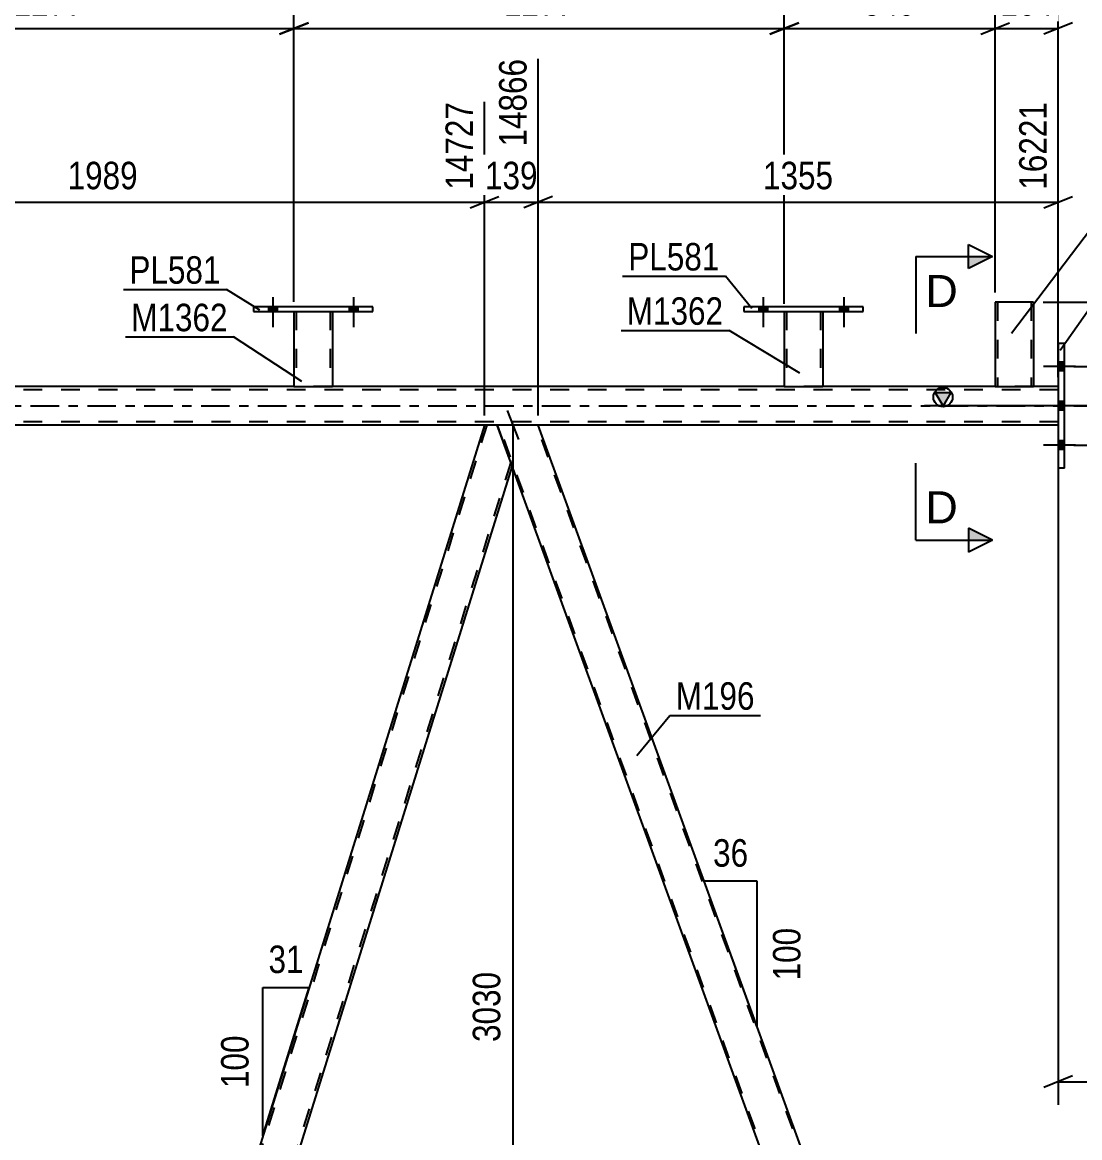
# Model space of a CAD drawing. Header units: millimetres. Extents: x -86 to 755, y -439 to 155.
# Drawn here: x 521.5 to 631.7, y -76.2 to 40 of the extents above; entities that cross this region are included whole.
import ezdxf

# ---------------------------------------------------------------- set-up
doc = ezdxf.new("R2010")
doc.units = ezdxf.units.MM
doc.linetypes.add('DXK_LINE_DOT2', pattern=[3.9198, 1.9599, -1.9599])
doc.linetypes.add('DXK_LINE_DOT3', pattern=[5.9187, 2.979, -0.9799, 0.9799, -0.9799])
doc.styles.add('Arial', font='ARIAL.TTF', dxfattribs={"height": 0.2})
doc.styles.add('Arial Narrow', font='ARIALN.TTF', dxfattribs={"height": 0.2})

# ---------------------------------------------------------------- blocks, each defined once
blk = doc.blocks.new('Part-814185138-3572 - 3452')
at = {"color": 2, "linetype": 'Continuous'}
for p, q in [((549.84, 9.84), (549.84, 2)), ((553.84, 9.84), (553.84, 2)), ((549.84, 2), (553.84, 2))]:
    blk.add_line(p, q, dxfattribs=at)
at = {"color": 7, "linetype": 'DXK_LINE_DOT2'}
for p, q in [((549.84, 9.84), (553.84, 9.84)), ((549.84, 9.84), (549.84, 9.84)), ((549.84, 9.84), (549.84, 9.84)), ((550.08, 9.84), (550.08, 2)), ((553.6, 9.84), (553.6, 2)), ((553.84, 9.84), (553.84, 9.84)), ((553.84, 9.84), (553.84, 9.84)), ((553.54, 2), (553.58, 2)), ((553.54, 2), (553.58, 2)), ((553.58, 2), (553.6, 2)), ((553.58, 2), (553.6, 2))]:
    blk.add_line(p, q, dxfattribs=at)
blk = doc.blocks.new('Bolt-814185138-3466 - 3452')
at = {"linetype": 'Continuous'}
for points in [[(547.2, 9.84), (548.08, 9.84), (548.08, 10.32), (547.2, 10.32)], [(555.6, 9.84), (556.48, 9.84), (556.48, 10.32), (555.6, 10.32)]]:
    blk.add_hatch(color=1, dxfattribs=at).paths.add_polyline_path(points)
at = {"color": 1, "linetype": 'Continuous'}
for p, q in [((547.64, 11.32), (547.64, 8.2)), ((556.04, 11.32), (556.04, 8.2)), ((547.2, 10.32), (547.2, 9.84)), ((548.08, 10.32), (548.08, 9.84)), ((555.6, 10.32), (555.6, 9.84)), ((556.48, 10.32), (556.48, 9.84))]:
    blk.add_line(p, q, dxfattribs=at)
blk = doc.blocks.new('Bolt-814185138-3467 - 3452')
at = {"linetype": 'Continuous'}
for points in [[(547.2, 9.84), (548.08, 9.84), (548.08, 10.32), (547.2, 10.32)], [(555.6, 9.84), (556.48, 9.84), (556.48, 10.32), (555.6, 10.32)]]:
    blk.add_hatch(color=1, dxfattribs=at).paths.add_polyline_path(points)
at = {"color": 1, "linetype": 'Continuous'}
for p, q in [((547.64, 11.32), (547.64, 8.2)), ((556.04, 11.32), (556.04, 8.2)), ((547.2, 10.32), (547.2, 9.84)), ((548.08, 10.32), (548.08, 9.84)), ((555.6, 10.32), (555.6, 9.84)), ((556.48, 10.32), (556.48, 9.84))]:
    blk.add_line(p, q, dxfattribs=at)
blk = doc.blocks.new('Part-814185138-3607 - 3452')
at = {"color": 2, "linetype": 'Continuous'}
for p, q in [((596.72, 10.32), (596.72, 9.84)), ((609.12, 10.32), (596.72, 10.32)), ((596.72, 9.84), (609.12, 9.84)), ((609.12, 9.84), (609.12, 10.32))]:
    blk.add_line(p, q, dxfattribs=at)
blk = doc.blocks.new('Bolt-814185138-3474 - 3452')
at = {"linetype": 'Continuous'}
for points in [[(598.28, 9.84), (599.16, 9.84), (599.16, 10.32), (598.28, 10.32)], [(606.68, 9.84), (607.56, 9.84), (607.56, 10.32), (606.68, 10.32)]]:
    blk.add_hatch(color=1, dxfattribs=at).paths.add_polyline_path(points)
at = {"color": 1, "linetype": 'Continuous'}
for p, q in [((598.72, 11.32), (598.72, 8.2)), ((607.12, 11.32), (607.12, 8.2)), ((598.28, 10.32), (598.28, 9.84)), ((599.16, 10.32), (599.16, 9.84)), ((606.68, 10.32), (606.68, 9.84)), ((607.56, 10.32), (607.56, 9.84))]:
    blk.add_line(p, q, dxfattribs=at)
blk = doc.blocks.new('Bolt-814185138-3475 - 3452')
at = {"linetype": 'Continuous'}
for points in [[(598.28, 9.84), (599.16, 9.84), (599.16, 10.32), (598.28, 10.32)], [(606.68, 9.84), (607.56, 9.84), (607.56, 10.32), (606.68, 10.32)]]:
    blk.add_hatch(color=1, dxfattribs=at).paths.add_polyline_path(points)
at = {"color": 1, "linetype": 'Continuous'}
for p, q in [((598.72, 11.32), (598.72, 8.2)), ((607.12, 11.32), (607.12, 8.2)), ((598.28, 10.32), (598.28, 9.84)), ((599.16, 10.32), (599.16, 9.84)), ((606.68, 10.32), (606.68, 9.84)), ((607.56, 10.32), (607.56, 9.84))]:
    blk.add_line(p, q, dxfattribs=at)
blk = doc.blocks.new('Part-814185138-3562 - 3452')
at = {"color": 2, "linetype": 'Continuous'}
for p, q in [((600.92, 9.84), (600.92, 2)), ((604.92, 9.84), (604.92, 2)), ((600.92, 2), (604.92, 2))]:
    blk.add_line(p, q, dxfattribs=at)
at = {"color": 7, "linetype": 'DXK_LINE_DOT2'}
for p, q in [((600.92, 9.84), (604.92, 9.84)), ((600.92, 9.84), (600.92, 9.84)), ((600.92, 9.84), (600.92, 9.84)), ((601.16, 9.84), (601.16, 2)), ((604.68, 9.84), (604.68, 2)), ((604.92, 9.84), (604.92, 9.84)), ((604.92, 9.84), (604.92, 9.84)), ((604.62, 2), (604.66, 2)), ((604.62, 2), (604.66, 2)), ((604.66, 2), (604.68, 2)), ((604.66, 2), (604.68, 2))]:
    blk.add_line(p, q, dxfattribs=at)
blk = doc.blocks.new('Part-814185138-3567 - 3452')
at = {"color": 2, "linetype": 'Continuous'}
for p, q in [((545.64, 10.32), (545.64, 9.84)), ((558.04, 10.32), (545.64, 10.32)), ((545.64, 9.84), (558.04, 9.84)), ((558.04, 9.84), (558.04, 10.32))]:
    blk.add_line(p, q, dxfattribs=at)
blk = doc.blocks.new('Part-814185138-3612 - 3452')
at = {"color": 2, "linetype": 'Continuous'}
for p, q in [((622.89, 10.8), (622.89, 2)), ((626.89, 10.8), (622.89, 10.8)), ((626.89, 10.8), (626.89, 2)), ((622.89, 2), (626.89, 2))]:
    blk.add_line(p, q, dxfattribs=at)
at = {"color": 7, "linetype": 'DXK_LINE_DOT2'}
for p, q in [((623.13, 10.8), (623.13, 2)), ((626.58, 10.8), (626.6, 10.8)), ((626.6, 10.8), (626.63, 10.8)), ((626.63, 10.8), (626.65, 10.8)), ((626.65, 10.8), (626.65, 2)), ((626.63, 2), (626.6, 2)), ((626.63, 2), (626.6, 2)), ((626.65, 2), (626.63, 2)), ((626.63, 2), (626.65, 2))]:
    blk.add_line(p, q, dxfattribs=at)
blk = doc.blocks.new('Bolt-814185138-3639 - 3452')
at = {"linetype": 'Continuous'}
for points in [[(629.45, 4.54), (629.45, 3.66), (630.09, 3.66), (630.09, 4.54)], [(629.45, 4.54), (629.45, 3.66), (630.09, 3.66), (630.09, 4.54)], [(629.45, 4.54), (629.45, 3.66), (630.09, 3.66), (630.09, 4.54)], [(629.45, 0.44), (629.45, -0.44), (630.09, -0.44), (630.09, 0.44)], [(629.45, 0.44), (629.45, -0.44), (630.09, -0.44), (630.09, 0.44)], [(629.45, -3.66), (629.45, -4.54), (630.09, -4.54), (630.09, -3.66)], [(629.45, -3.66), (629.45, -4.54), (630.09, -4.54), (630.09, -3.66)], [(629.45, -3.66), (629.45, -4.54), (630.09, -4.54), (630.09, -3.66)]]:
    blk.add_hatch(color=1, dxfattribs=at).paths.add_polyline_path(points)
at = {"color": 1, "linetype": 'Continuous'}
for p, q in [((631.25, 4.1), (627.93, 4.1)), ((631.25, 4.1), (627.93, 4.1)), ((631.25, 4.1), (627.93, 4.1)), ((630.09, 4.54), (629.45, 4.54)), ((630.09, 4.54), (629.45, 4.54)), ((630.09, 4.54), (629.45, 4.54)), ((630.09, 3.66), (629.45, 3.66)), ((630.09, 3.66), (629.45, 3.66)), ((630.09, 3.66), (629.45, 3.66)), ((631.25, 0), (627.93, 0)), ((631.25, 0), (627.93, 0)), ((630.09, 0.44), (629.45, 0.44)), ((630.09, 0.44), (629.45, 0.44)), ((630.09, -0.44), (629.45, -0.44)), ((630.09, -0.44), (629.45, -0.44)), ((631.25, -4.1), (627.93, -4.1)), ((631.25, -4.1), (627.93, -4.1)), ((631.25, -4.1), (627.93, -4.1)), ((630.09, -3.66), (629.45, -3.66)), ((630.09, -3.66), (629.45, -3.66)), ((630.09, -3.66), (629.45, -3.66)), ((630.09, -4.54), (629.45, -4.54)), ((630.09, -4.54), (629.45, -4.54)), ((630.09, -4.54), (629.45, -4.54))]:
    blk.add_line(p, q, dxfattribs=at)
blk = doc.blocks.new('Part-814185138-3668 - 3452')
at = {"color": 2, "linetype": 'Continuous'}
for p, q in [((490.13, -2), (485.87, -2)), ((532.5, -118.4), (490.13, -2)), ((528.24, -118.4), (487.4, -6.2))]:
    blk.add_line(p, q, dxfattribs=at)
at = {"color": 7, "linetype": 'DXK_LINE_DOT2'}
for p, q in [((485.87, -2), (487.4, -6.2)), ((530.17, -123.22), (486.05, -2)), ((534.08, -123.22), (489.96, -2)), ((530, -123.22), (528.24, -118.4)), ((534.25, -123.22), (532.5, -118.4)), ((534.25, -123.22), (530, -123.22))]:
    blk.add_line(p, q, dxfattribs=at)
blk = doc.blocks.new('Part-814185138-3683 - 3452')
at = {"color": 7, "linetype": 'DXK_LINE_DOT2'}
for p, q in [((569.94, -2), (533.12, -120.12)), ((572.42, -5.88), (535.85, -123.22)), ((572.54, -6.2), (572.56, -6.25)), ((572.56, -6.25), (572.54, -6.2)), ((533.41, -118.4), (532.99, -119.75)), ((537.6, -118.4), (536.1, -123.22)), ((534.25, -123.22), (532.99, -119.75)), ((536.1, -123.22), (534.25, -123.22))]:
    blk.add_line(p, q, dxfattribs=at)
at = {"color": 2, "linetype": 'Continuous'}
for p, q in [((569.69, -2), (533.41, -118.4)), ((571.01, -2), (569.69, -2)), ((572.54, -6.2), (571.01, -2)), ((572.56, -6.25), (537.6, -118.4))]:
    blk.add_line(p, q, dxfattribs=at)
blk = doc.blocks.new('Part-814185138-3693 - 3452')
at = {"color": 2, "linetype": 'Continuous'}
for p, q in [((575.27, -2), (571.01, -2)), ((619.39, -123.22), (575.27, -2)), ((615.13, -123.22), (572.54, -6.2))]:
    blk.add_line(p, q, dxfattribs=at)
at = {"color": 7, "linetype": 'DXK_LINE_DOT2'}
for p, q in [((571.01, -2), (572.54, -6.2)), ((615.3, -123.22), (571.18, -2)), ((619.22, -123.22), (575.1, -2)), ((619.39, -123.22), (615.13, -123.22))]:
    blk.add_line(p, q, dxfattribs=at)
blk = doc.blocks.new('Part-814185138-3752 - 3452')
at = {"linetype": 'Continuous'}
blk.add_hatch(color=2, dxfattribs=at).paths.add_polyline_path([(617.45, 0), (616.65, 1.4), (618.25, 1.4)])
at = {"color": 7, "linetype": 'DXK_LINE_DOT2'}
for p, q in [((629.45, 1.68), (25.23, 1.68)), ((553.84, 2), (549.84, 2)), ((604.92, 2), (600.92, 2)), ((626.89, 2), (622.89, 2)), ((629.45, 2), (629.45, -2)), ((629.45, -1.68), (25.23, -1.68)), ((575.27, -2), (569.69, -2))]:
    blk.add_line(p, q, dxfattribs=at)
at = {"color": 2, "linetype": 'Continuous'}
for p, q in [((549.84, 2), (502.76, 2)), ((600.92, 2), (553.84, 2)), ((622.89, 2), (604.92, 2)), ((617.45, 0), (616.65, 1.4)), ((616.65, 1.4), (618.25, 1.4)), ((618.25, 1.4), (617.45, 0)), ((629.45, 2), (626.89, 2)), ((569.69, -2), (490.13, -2)), ((629.45, -2), (575.27, -2))]:
    blk.add_line(p, q, dxfattribs=at)
at = {"color": 7, "linetype": 'DXK_LINE_DOT3'}
blk.add_line((25.23, 0), (629.45, 0), dxfattribs=at)
at = {"color": 2, "linetype": 'Continuous'}
blk.add_circle((617.45, 0.9), 1, dxfattribs=at)
blk = doc.blocks.new('Part-814185138-3773 - 3452')
at = {"color": 2, "linetype": 'Continuous'}
for p, q in [((630.09, 6.5), (629.45, 6.5)), ((629.45, 6.5), (629.45, -6.5)), ((630.09, -6.5), (630.09, 6.5)), ((630.09, -6.5), (629.45, -6.5))]:
    blk.add_line(p, q, dxfattribs=at)
blk = doc.blocks.new('StraightDimension-814185138-4886 - 3452')
at = {"color": 7, "linetype": 'Continuous'}
for p, q in [((671.41, -1.5), (670.21, 1.5)), ((631.09, 0), (673.21, 0)), ((670.81, -125.86), (670.81, 0)), ((670.21, -124.36), (671.41, -127.36)), ((652.71, -125.86), (673.21, -125.86))]:
    blk.add_line(p, q, dxfattribs=at)
at = {"color": 0}
blk.add_wipeout([(670.06, -58.67), (665.86, -58.67), (665.86, -67.19), (670.06, -67.19)], dxfattribs=at)
at = {"color": 3, "style": 'Arial Narrow'}
blk.add_text('3146', height=2.863, rotation=90.0002, dxfattribs=at).set_placement((669.46, -66.59))
blk = doc.blocks.new('AngleDimension-814185138-5065 - 3452')
at = {"color": 7, "linetype": 'Continuous'}
for p, q in [((596.39, -60.03), (592.56, -49.51)), ((598.1, -49.51), (592.56, -49.51)), ((598.1, -64.73), (592.56, -49.51)), ((598.1, -64.73), (598.1, -49.51))]:
    blk.add_line(p, q, dxfattribs=at)
at = {"color": 0}
for points in [[(597.76, -48.61), (597.76, -44.41), (592.9, -44.41), (592.9, -48.61)], [(603.2, -53.78), (599, -53.78), (599, -60.46), (603.2, -60.46)]]:
    blk.add_wipeout(points, dxfattribs=at)
at = {"color": 3, "style": 'Arial Narrow'}
blk.add_text('36', height=2.863, dxfattribs=at).set_placement((593.5, -48.01))
blk.add_text('100', height=2.863, rotation=90.0002, dxfattribs=at).set_placement((602.6, -59.86))
blk = doc.blocks.new('StraightDimension-814185138-8262 - 3452')
at = {"color": 7, "linetype": 'Continuous'}
for p, q in [((549.84, 10.84), (549.84, 49.75)), ((600.92, 10.61), (600.92, 49.75)), ((551.34, 39.9), (548.34, 38.7)), ((599.42, 38.7), (602.42, 39.9)), ((549.84, 39.3), (600.92, 39.3))]:
    blk.add_line(p, q, dxfattribs=at)
at = {"color": 0}
blk.add_wipeout([(579.63, 40.05), (579.63, 44.25), (571.12, 44.25), (571.12, 40.05)], dxfattribs=at)
at = {"color": 3, "style": 'Arial Narrow'}
blk.add_text('1277', height=2.863, dxfattribs=at).set_placement((571.72, 40.65))
at = {"color": 0, "linetype": 'Continuous'}
blk.add_wipeout([(600.32, 50.35), (596.12, 50.35), (596.12, 40), (600.32, 40)], dxfattribs=at)
at = {"color": 3, "linetype": 'Continuous', "style": 'Arial Narrow'}
blk.add_text('15507', height=2.863, rotation=90.0002, dxfattribs=at).set_placement((599.72, 40.6))
blk = doc.blocks.new('StraightDimension-814185138-11162 - 3452')
at = {"color": 7, "linetype": 'Continuous'}
for p, q in [((490.13, -1), (490.13, 36.15)), ((569.69, -1), (569.69, 31.65)), ((491.63, 21.81), (488.63, 20.61)), ((490.13, 21.21), (569.69, 21.21)), ((568.19, 20.61), (571.19, 21.81))]:
    blk.add_line(p, q, dxfattribs=at)
at = {"color": 0}
blk.add_wipeout([(534.17, 21.96), (534.17, 26.16), (525.66, 26.16), (525.66, 21.96)], dxfattribs=at)
at = {"color": 3, "style": 'Arial Narrow'}
blk.add_text('1989', height=2.863, dxfattribs=at).set_placement((526.26, 22.56))
at = {"color": 0, "linetype": 'Continuous'}
blk.add_wipeout([(569.09, 32.25), (564.89, 32.25), (564.89, 21.91), (569.09, 21.91)], dxfattribs=at)
at = {"color": 3, "linetype": 'Continuous', "style": 'Arial Narrow'}
blk.add_text('14727', height=2.863, rotation=90.0002, dxfattribs=at).set_placement((568.49, 22.51))
blk = doc.blocks.new('StraightDimension-814185138-8263 - 3452')
at = {"color": 7, "linetype": 'Continuous'}
for p, q in [((498.76, 10.84), (498.76, 49.75)), ((549.84, 10.84), (549.84, 49.75)), ((500.26, 39.9), (497.26, 38.7)), ((548.34, 38.7), (551.34, 39.9)), ((498.76, 39.3), (549.84, 39.3))]:
    blk.add_line(p, q, dxfattribs=at)
at = {"color": 0}
blk.add_wipeout([(528.55, 40.05), (528.55, 44.25), (520.04, 44.25), (520.04, 40.05)], dxfattribs=at)
at = {"color": 3, "style": 'Arial Narrow'}
blk.add_text('1277', height=2.863, dxfattribs=at).set_placement((520.64, 40.65))
at = {"color": 0, "linetype": 'Continuous'}
blk.add_wipeout([(549.24, 50.35), (545.04, 50.35), (545.04, 40), (549.24, 40)], dxfattribs=at)
at = {"color": 3, "linetype": 'Continuous', "style": 'Arial Narrow'}
blk.add_text('14230', height=2.863, rotation=90.0002, dxfattribs=at).set_placement((548.64, 40.6))
blk = doc.blocks.new('StraightDimension-814185138-8260 - 3452')
at = {"color": 7, "linetype": 'Continuous'}
for p, q in [((629.45, 3), (629.45, 54.25)), ((622.89, 11.8), (622.89, 49.75)), ((621.39, 38.7), (624.39, 39.9)), ((630.95, 39.9), (627.95, 38.7)), ((622.89, 39.3), (629.45, 39.3))]:
    blk.add_line(p, q, dxfattribs=at)
at = {"color": 0}
blk.add_wipeout([(629.51, 40.05), (629.51, 44.25), (622.83, 44.25), (622.83, 40.05)], dxfattribs=at)
at = {"color": 3, "style": 'Arial Narrow'}
blk.add_text('164', height=2.863, dxfattribs=at).set_placement((623.43, 40.65))
at = {"color": 0, "linetype": 'Continuous'}
blk.add_wipeout([(628.85, 54.85), (624.65, 54.85), (624.65, 44.5), (628.85, 44.5)], dxfattribs=at)
at = {"color": 3, "linetype": 'Continuous', "style": 'Arial Narrow'}
blk.add_text('16221', height=2.863, rotation=90.0002, dxfattribs=at).set_placement((628.25, 45.1))
blk = doc.blocks.new('StraightDimension-814185138-11161 - 3452')
at = {"color": 7, "linetype": 'Continuous'}
for p, q in [((575.27, -1), (575.27, 36.15)), ((569.69, -1), (569.69, 31.65)), ((568.19, 20.61), (571.19, 21.81)), ((569.69, 21.21), (575.27, 21.21)), ((576.77, 21.81), (573.77, 20.61))]:
    blk.add_line(p, q, dxfattribs=at)
at = {"color": 0}
blk.add_wipeout([(575.82, 21.96), (575.82, 26.16), (569.14, 26.16), (569.14, 21.96)], dxfattribs=at)
at = {"color": 3, "style": 'Arial Narrow'}
blk.add_text('139', height=2.863, dxfattribs=at).set_placement((569.74, 22.56))
at = {"color": 0, "linetype": 'Continuous'}
blk.add_wipeout([(574.67, 36.75), (570.47, 36.75), (570.47, 26.41), (574.67, 26.41)], dxfattribs=at)
at = {"color": 3, "linetype": 'Continuous', "style": 'Arial Narrow'}
blk.add_text('14866', height=2.863, rotation=90.0002, dxfattribs=at).set_placement((574.07, 27.01))
blk = doc.blocks.new('StraightDimension-814185138-4529 - 3452')
at = {"color": 7, "linetype": 'Continuous'}
for p, q in [((629.45, -3), (629.45, -72.81)), ((651.07, -122.22), (651.07, -67.56)), ((630.95, -69.81), (627.95, -71.01)), ((629.45, -70.41), (651.07, -70.41)), ((649.57, -71.01), (652.57, -69.81))]:
    blk.add_line(p, q, dxfattribs=at)
at = {"color": 0}
blk.add_wipeout([(644.52, -69.66), (644.52, -65.46), (636, -65.46), (636, -69.66)], dxfattribs=at)
at = {"color": 3, "style": 'Arial Narrow'}
blk.add_text('1433', height=2.863, dxfattribs=at).set_placement((636.6, -69.06))
blk = doc.blocks.new('StraightDimension-814185138-13175 - 3452')
at = {"color": 7, "linetype": 'Continuous'}
blk.add_line((627.89, 10.8), (681.75, 10.8), dxfattribs=at)
blk = doc.blocks.new('StraightDimension-814185138-4158 - 3452')
at = {"color": 7, "linetype": 'Continuous'}
for p, q in [((640.7, 1.52), (641.9, -1.48)), ((615.53, 0.02), (643.7, 0.02)), ((641.3, -4.1), (641.3, 0.02)), ((641.9, -5.6), (640.7, -2.6)), ((631.09, -4.1), (643.7, -4.1)), ((641.3, -4.1), (641.3, -11.83)), ((641.3, -4.1), (641.3, -11.83))]:
    blk.add_line(p, q, dxfattribs=at)
at = {"color": 0}
blk.add_wipeout([(640.55, -4.62), (636.35, -4.62), (636.35, -11.31), (640.55, -11.31)], dxfattribs=at)
at = {"color": 3, "style": 'Arial Narrow'}
blk.add_text('103', height=2.863, rotation=90.0002, dxfattribs=at).set_placement((639.95, -10.71))
blk = doc.blocks.new('StraightDimension-814185138-4171 - 3452')
at = {"color": 7, "linetype": 'Continuous'}
for p, q in [((641.3, 4.1), (641.3, 11.83)), ((641.3, 4.1), (641.3, 11.83)), ((640.7, 5.6), (641.9, 2.6)), ((631.09, 4.1), (643.7, 4.1)), ((641.3, 0.02), (641.3, 4.1)), ((641.9, -1.48), (640.7, 1.52)), ((615.53, 0.02), (643.7, 0.02))]:
    blk.add_line(p, q, dxfattribs=at)
at = {"color": 0}
blk.add_wipeout([(640.55, 11.31), (636.35, 11.31), (636.35, 4.63), (640.55, 4.63)], dxfattribs=at)
at = {"color": 3, "style": 'Arial Narrow'}
blk.add_text('102', height=2.863, rotation=90.0002, dxfattribs=at).set_placement((639.95, 5.23))
blk = doc.blocks.new('AngleDimension-814185138-5051 - 3452')
at = {"color": 7, "linetype": 'Continuous'}
for p, q in [((546.61, -60.59), (551.43, -60.59)), ((546.61, -76.06), (551.43, -60.59)), ((546.61, -76.06), (546.61, -60.59)), ((547.65, -72.72), (551.43, -60.59))]:
    blk.add_line(p, q, dxfattribs=at)
at = {"color": 0}
for points in [[(551.45, -59.69), (551.45, -55.49), (546.59, -55.49), (546.59, -59.69)], [(545.71, -64.98), (541.51, -64.98), (541.51, -71.67), (545.71, -71.67)]]:
    blk.add_wipeout(points, dxfattribs=at)
at = {"color": 3, "style": 'Arial Narrow'}
blk.add_text('31', height=2.863, dxfattribs=at).set_placement((547.19, -59.09))
blk.add_text('100', height=2.863, rotation=90.0002, dxfattribs=at).set_placement((545.11, -71.07))
blk = doc.blocks.new('StraightDimension-814185138-5148 - 3452')
at = {"color": 7, "linetype": 'Continuous'}
for p, q in [((573.28, -3.5), (572.08, -0.5)), ((592.24, -2), (569.83, -2)), ((572.68, -123.22), (572.68, -2)), ((572.08, -121.72), (573.28, -124.72)), ((591.37, -123.22), (569.83, -123.22))]:
    blk.add_line(p, q, dxfattribs=at)
at = {"color": 0}
blk.add_wipeout([(571.93, -58.35), (567.73, -58.35), (567.73, -66.87), (571.93, -66.87)], dxfattribs=at)
at = {"color": 3, "style": 'Arial Narrow'}
blk.add_text('3030', height=2.863, rotation=90.0002, dxfattribs=at).set_placement((571.33, -66.27))
blk = doc.blocks.new('StraightDimension-814185138-8261 - 3452')
at = {"color": 7, "linetype": 'Continuous'}
for p, q in [((600.92, 10.61), (600.92, 49.75)), ((622.89, 11.8), (622.89, 49.75)), ((602.42, 39.9), (599.42, 38.7)), ((621.39, 38.7), (624.39, 39.9)), ((600.92, 39.3), (622.89, 39.3))]:
    blk.add_line(p, q, dxfattribs=at)
at = {"color": 0}
blk.add_wipeout([(615.25, 40.05), (615.25, 44.25), (608.56, 44.25), (608.56, 40.05)], dxfattribs=at)
at = {"color": 3, "style": 'Arial Narrow'}
blk.add_text('549', height=2.863, dxfattribs=at).set_placement((609.16, 40.65))
at = {"color": 0, "linetype": 'Continuous'}
blk.add_wipeout([(622.29, 50.35), (618.09, 50.35), (618.09, 40), (622.29, 40)], dxfattribs=at)
at = {"color": 3, "linetype": 'Continuous', "style": 'Arial Narrow'}
blk.add_text('16057', height=2.863, rotation=90.0002, dxfattribs=at).set_placement((621.69, 40.6))
blk = doc.blocks.new('StraightDimension-814185138-11160 - 3452')
at = {"color": 7, "linetype": 'Continuous'}
for p, q in [((575.27, -1), (575.27, 36.15)), ((629.45, 3), (629.45, 31.65)), ((576.77, 21.81), (573.77, 20.61)), ((575.27, 21.21), (629.45, 21.21)), ((627.95, 20.61), (630.95, 21.81))]:
    blk.add_line(p, q, dxfattribs=at)
at = {"color": 0}
blk.add_wipeout([(606.61, 21.96), (606.61, 26.16), (598.1, 26.16), (598.1, 21.96)], dxfattribs=at)
at = {"color": 3, "style": 'Arial Narrow'}
blk.add_text('1355', height=2.863, dxfattribs=at).set_placement((598.7, 22.56))
at = {"color": 0, "linetype": 'Continuous'}
blk.add_wipeout([(628.85, 32.25), (624.65, 32.25), (624.65, 21.91), (628.85, 21.91)], dxfattribs=at)
at = {"color": 3, "linetype": 'Continuous', "style": 'Arial Narrow'}
blk.add_text('16221', height=2.863, rotation=90.0002, dxfattribs=at).set_placement((628.25, 22.51))
blk = doc.blocks.new('Mark-814185138-3558 - 3452')
at = {"color": 30, "linetype": 'Continuous'}
for p in [(583.91, 7.84), (602.55, 3.41)]:
    blk.add_line(p, (595.16, 7.84), dxfattribs=at)
at = {"color": 0}
blk.add_wipeout([(594.56, 8.44), (594.56, 11.44), (584.51, 11.44), (584.51, 8.44)], dxfattribs=at)
blk.add_wipeout([(594.56, 8.44), (594.56, 11.44), (584.51, 11.44), (584.51, 8.44)], dxfattribs=at)
at = {"color": 3, "style": 'Arial Narrow'}
blk.add_text('M1362', height=2.863, dxfattribs=at).set_placement((584.51, 8.44))
blk = doc.blocks.new('Mark-814185138-3563 - 3452')
at = {"color": 30, "linetype": 'Continuous'}
for p in [(532.1, 12.12), (546.3, 9.98)]:
    blk.add_line(p, (542.81, 12.12), dxfattribs=at)
at = {"color": 0}
blk.add_wipeout([(542.21, 12.72), (542.21, 15.72), (532.7, 15.72), (532.7, 12.72)], dxfattribs=at)
blk.add_wipeout([(542.21, 12.72), (542.21, 15.72), (532.7, 15.72), (532.7, 12.72)], dxfattribs=at)
at = {"color": 3, "style": 'Arial Narrow'}
blk.add_text('PL581', height=2.863, dxfattribs=at).set_placement((532.7, 12.72))
blk = doc.blocks.new('Mark-814185138-3568 - 3452')
at = {"color": 30, "linetype": 'Continuous'}
for p in [(532.29, 7.17), (550.65, 2.52)]:
    blk.add_line(p, (543.54, 7.17), dxfattribs=at)
at = {"color": 0}
blk.add_wipeout([(542.94, 7.77), (542.94, 10.77), (532.89, 10.77), (532.89, 7.77)], dxfattribs=at)
blk.add_wipeout([(542.94, 7.77), (542.94, 10.77), (532.89, 10.77), (532.89, 7.77)], dxfattribs=at)
at = {"color": 3, "style": 'Arial Narrow'}
blk.add_text('M1362', height=2.863, dxfattribs=at).set_placement((532.89, 7.77))
blk = doc.blocks.new('Mark-814185138-3603 - 3452')
at = {"color": 30, "linetype": 'Continuous'}
for p in [(584.07, 13.5), (597.54, 10.12)]:
    blk.add_line(p, (594.78, 13.5), dxfattribs=at)
at = {"color": 0}
blk.add_wipeout([(594.18, 14.1), (594.18, 17.1), (584.67, 17.1), (584.67, 14.1)], dxfattribs=at)
blk.add_wipeout([(594.18, 14.1), (594.18, 17.1), (584.67, 17.1), (584.67, 14.1)], dxfattribs=at)
at = {"color": 3, "style": 'Arial Narrow'}
blk.add_text('PL581', height=2.863, dxfattribs=at).set_placement((584.67, 14.1))
blk = doc.blocks.new('Mark-814185138-3608 - 3452')
at = {"color": 30, "linetype": 'Continuous'}
for p, q in [((624.6, 7.57), (634.24, 20.28)), ((634.24, 20.28), (645.49, 20.28))]:
    blk.add_line(p, q, dxfattribs=at)
at = {"color": 0}
blk.add_wipeout([(644.89, 20.88), (644.89, 23.88), (634.84, 23.88), (634.84, 20.88)], dxfattribs=at)
blk.add_wipeout([(644.89, 20.88), (644.89, 23.88), (634.84, 23.88), (634.84, 20.88)], dxfattribs=at)
at = {"color": 3, "style": 'Arial Narrow'}
blk.add_text('M1450', height=2.863, dxfattribs=at).set_placement((634.84, 20.88))
blk = doc.blocks.new('Mark-814185138-3689 - 3452')
at = {"color": 30, "linetype": 'Continuous'}
for p, q in [((585.57, -36.44), (589.01, -32.26)), ((589.01, -32.26), (598.44, -32.26))]:
    blk.add_line(p, q, dxfattribs=at)
at = {"color": 0}
blk.add_wipeout([(597.84, -31.66), (597.84, -28.66), (589.61, -28.66), (589.61, -31.66)], dxfattribs=at)
blk.add_wipeout([(597.84, -31.66), (597.84, -28.66), (589.61, -28.66), (589.61, -31.66)], dxfattribs=at)
at = {"color": 3, "style": 'Arial Narrow'}
blk.add_text('M196', height=2.863, dxfattribs=at).set_placement((589.61, -31.66))
blk = doc.blocks.new('Mark-814185138-3769 - 3452')
at = {"color": 30, "linetype": 'Continuous'}
for p, q in [((629.66, 5.8), (635.48, 14.1)), ((635.48, 14.1), (644.71, 14.1))]:
    blk.add_line(p, q, dxfattribs=at)
at = {"color": 0}
blk.add_wipeout([(644.11, 14.7), (644.11, 17.7), (636.08, 17.7), (636.08, 14.7)], dxfattribs=at)
blk.add_wipeout([(644.11, 14.7), (644.11, 17.7), (636.08, 17.7), (636.08, 14.7)], dxfattribs=at)
at = {"color": 3, "style": 'Arial Narrow'}
blk.add_text('SP19', height=2.863, dxfattribs=at).set_placement((636.08, 14.7))
blk = doc.blocks.new('SectionMark-814185138-5189 - 3452')
at = {"linetype": 'Continuous'}
for points in [[(620.12, 14.29), (620.12, 15.54), (622.62, 15.54)], [(620.12, -13.99), (620.12, -12.74), (622.62, -13.99)]]:
    blk.add_hatch(color=6, dxfattribs=at).paths.add_polyline_path(points)
at = {"color": 6, "linetype": 'Continuous'}
for p, q in [((620.12, 14.29), (620.12, 16.79)), ((620.12, 16.79), (622.62, 15.54)), ((614.62, 15.54), (614.62, 7.54)), ((614.62, 15.54), (622.62, 15.54)), ((622.62, 15.54), (620.12, 14.29)), ((614.62, -13.99), (614.62, -5.99)), ((622.62, -13.99), (620.12, -12.74)), ((620.12, -12.74), (620.12, -15.24)), ((614.62, -13.99), (622.62, -13.99)), ((622.62, -13.99), (620.12, -15.24))]:
    blk.add_line(p, q, dxfattribs=at)
at = {"color": 0, "linetype": 'Continuous'}
for points in [[(618.99, 10.29), (618.99, 13.79), (615.62, 13.79), (615.62, 10.29)], [(618.99, -12.24), (618.99, -8.74), (615.62, -8.74), (615.62, -12.24)]]:
    blk.add_wipeout(points, dxfattribs=at)
at = {"color": 3, "linetype": 'Continuous', "style": 'Arial'}
for p in [(615.62, 10.29), (615.62, -12.24)]:
    blk.add_text('D', height=3.34, dxfattribs=at).set_placement(p)

msp = doc.modelspace()

# ---------------------------------------------------------------- block references
for name in ['Bolt-814185138-3466 - 3452', 'Bolt-814185138-3467 - 3452', 'Bolt-814185138-3474 - 3452', 'Bolt-814185138-3475 - 3452', 'Part-814185138-3612 - 3452', 'Part-814185138-3567 - 3452', 'Part-814185138-3572 - 3452', 'Part-814185138-3607 - 3452', 'Part-814185138-3562 - 3452', 'Part-814185138-3773 - 3452', 'Bolt-814185138-3639 - 3452', 'Part-814185138-3752 - 3452', 'Part-814185138-3668 - 3452', 'Part-814185138-3683 - 3452', 'Part-814185138-3693 - 3452']:
    msp.add_blockref(name, (0, 0))

# ---------------------------------------------------------------- next in the draw order: block references
for name in ['StraightDimension-814185138-8260 - 3452', 'StraightDimension-814185138-8262 - 3452', 'StraightDimension-814185138-4886 - 3452', 'AngleDimension-814185138-5065 - 3452']:
    msp.add_blockref(name, (0, 0))

# ---------------------------------------------------------------- next in the draw order: block references
for name in ['StraightDimension-814185138-11162 - 3452', 'StraightDimension-814185138-4529 - 3452']:
    msp.add_blockref(name, (0, 0))

# ---------------------------------------------------------------- next in the draw order: block references
for name in ['StraightDimension-814185138-8263 - 3452', 'StraightDimension-814185138-11161 - 3452']:
    msp.add_blockref(name, (0, 0))

# ---------------------------------------------------------------- next in the draw order: block references
msp.add_blockref('StraightDimension-814185138-13175 - 3452', (0, 0))

# ---------------------------------------------------------------- next in the draw order: block references
for name in ['Mark-814185138-3563 - 3452', 'StraightDimension-814185138-4158 - 3452', 'StraightDimension-814185138-5148 - 3452', 'AngleDimension-814185138-5051 - 3452']:
    msp.add_blockref(name, (0, 0))

# ---------------------------------------------------------------- next in the draw order: block references
for name in ['StraightDimension-814185138-4171 - 3452', 'Mark-814185138-3568 - 3452', 'Mark-814185138-3689 - 3452']:
    msp.add_blockref(name, (0, 0))

# ---------------------------------------------------------------- next in the draw order: block references
msp.add_blockref('StraightDimension-814185138-8261 - 3452', (0, 0))

# ---------------------------------------------------------------- next in the draw order: block references
msp.add_blockref('StraightDimension-814185138-11160 - 3452', (0, 0))

# ---------------------------------------------------------------- next in the draw order: block references
for name in ['Mark-814185138-3608 - 3452', 'SectionMark-814185138-5189 - 3452', 'Mark-814185138-3558 - 3452']:
    msp.add_blockref(name, (0, 0))

# ---------------------------------------------------------------- next in the draw order: block references
for name in ['Mark-814185138-3769 - 3452', 'Mark-814185138-3603 - 3452']:
    msp.add_blockref(name, (0, 0))

doc.saveas('drawing.dxf')
